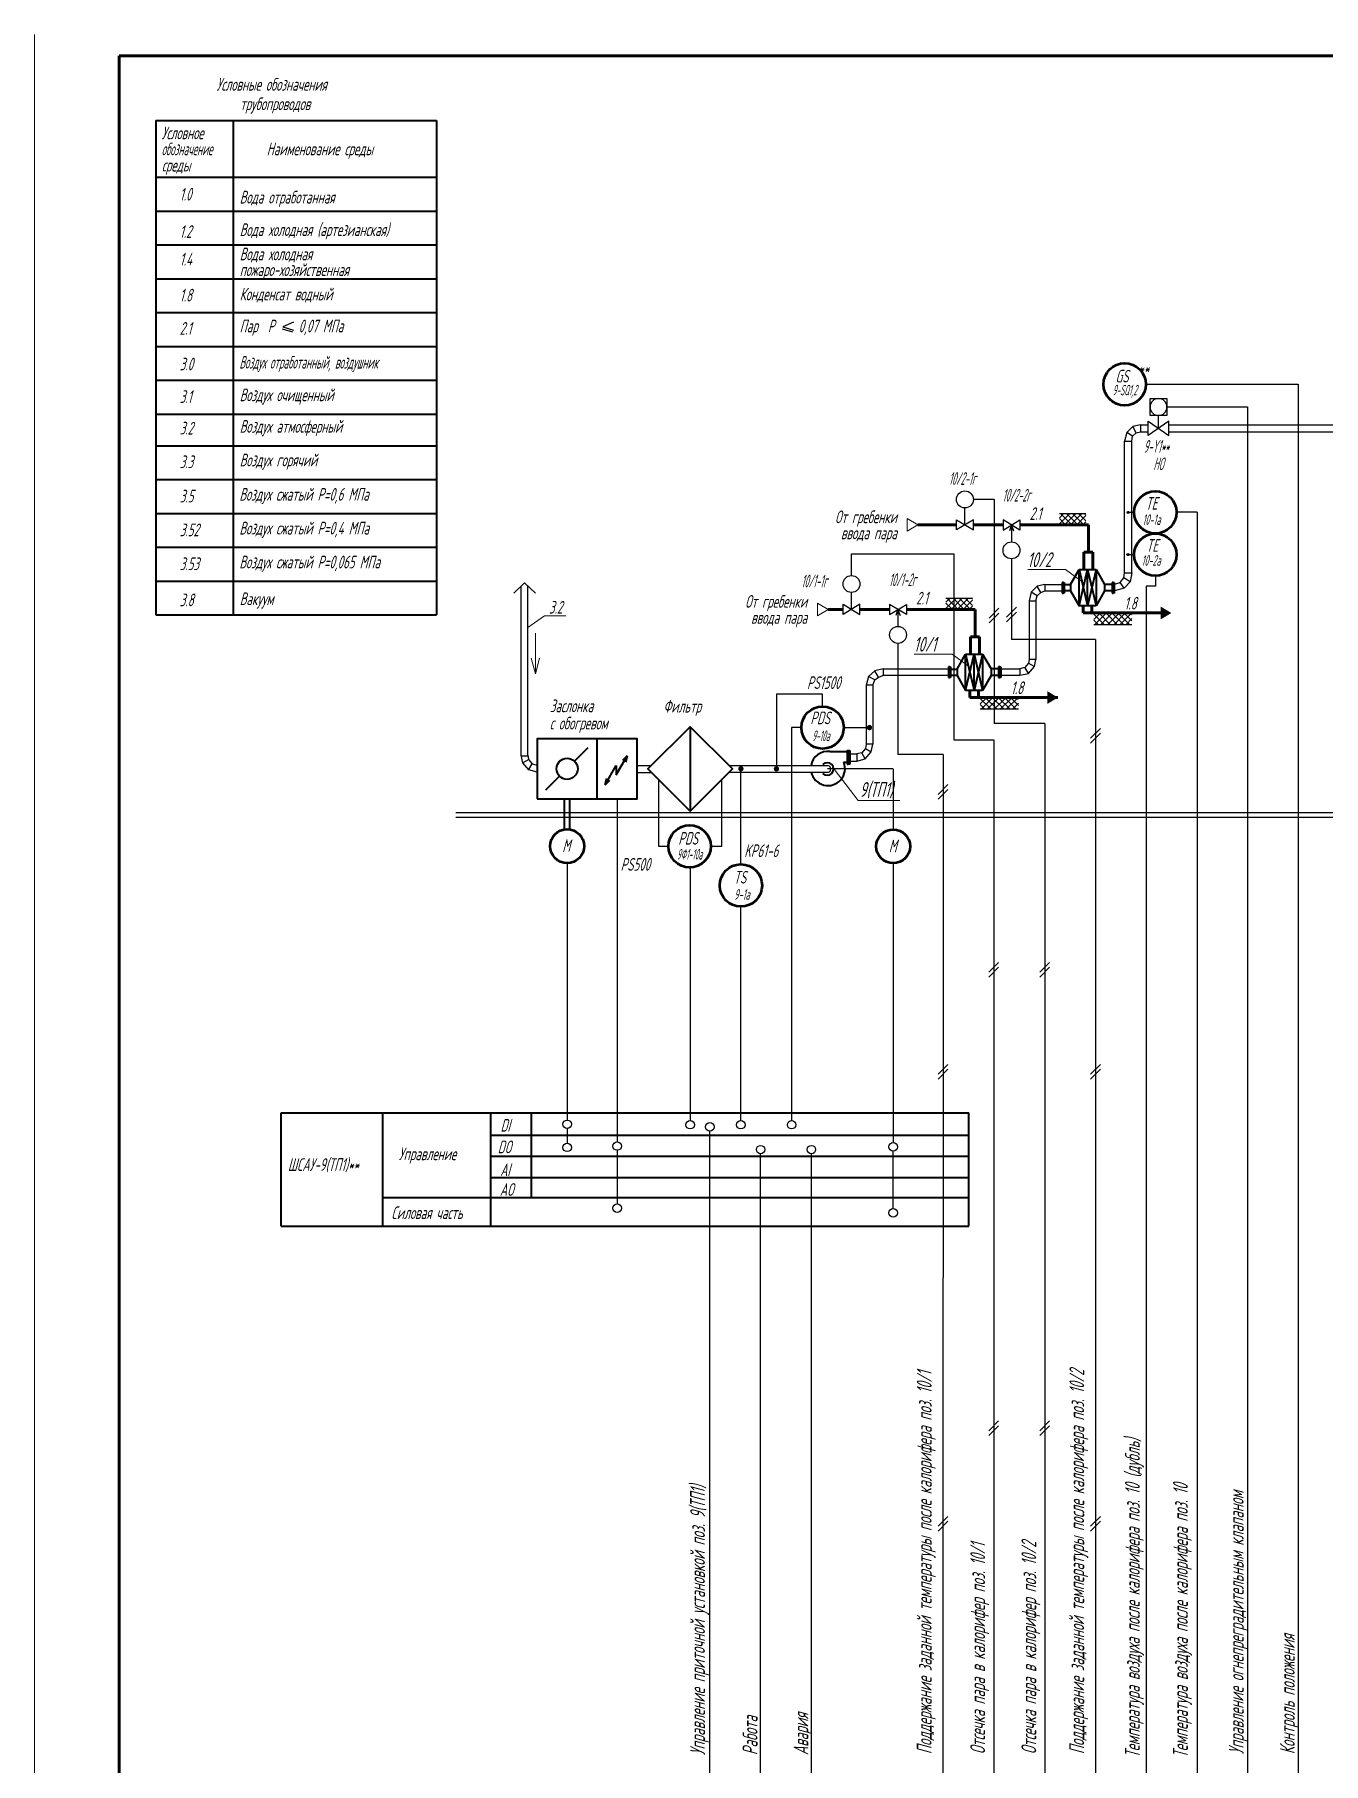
# Model space of a CAD drawing. Header units: millimetres. Extents: x -680 to 9204, y -4430 to 7779.
# Drawn here: x 3373.1 to 3677.8, y 6709.9 to 7118.6 of the extents above; entities that cross this region are included whole.
import ezdxf
from ezdxf.enums import TextEntityAlignment as Align

# ---------------------------------------------------------------- set-up
doc = ezdxf.new("R2010")
doc.units = ezdxf.units.MM
doc.linetypes.add('ACAD_ISO10W100', pattern=[18, 12, -3, 0, -3])
doc.layers.get('Defpoints').update_dxf_attribs({"color": 33})
for name, color, linetype, lineweight in [('1', 4, 'Continuous', 15), ('Аппараты', 137, 'Continuous', 40), ('Арматура', 1, 'Continuous', 25), ('Выноска', 137, 'Continuous', 20), ('Датчики', 31, 'Continuous', 50), ('Связи', 95, 'Continuous', 25), ('Таблица', 253, 'Continuous', 40), ('Текст_КИП', 2, 'Continuous', 25), ('Толст.рамка', 7, 'Continuous', 60), ('Тонк.рамка', 10, 'Continuous', 20), ('Трубопроводы', 7, 'Continuous', 60), ('Щиты_пульты', 5, 'Continuous', 40)]:
    doc.layers.add(name, color=color, linetype=linetype, lineweight=lineweight)
doc.layers.add('Слой М50', color=3, linetype='Continuous')
doc.layers.add('ТЕКСТ', color=2, linetype='Continuous')
doc.styles.add('Simplex', font='simplex.shx', dxfattribs={"width": 0.7, "oblique": 15})

# ---------------------------------------------------------------- blocks, each defined once
blk = doc.blocks.new('T6S')
at = {"layer": '1'}
blk.add_solid([(0, 1.5), (0, -1.5), (-2.5, 0)], dxfattribs=at)
blk = doc.blocks.new('T11S')
at = {"layer": '1'}
for p, q in [((-2.5, 0), (0, 1.5)), ((0, -1.5), (-2.5, 0)), ((0, 1.5), (0, -1.5))]:
    blk.add_line(p, q, dxfattribs=at)
blk = doc.blocks.new('A$C5B824081')
at = {"layer": 'Арматура'}
for p, q in [((4.84, -1.67), (0, 1.67)), ((0, -1.67), (4.84, 1.67)), ((0, 1.67), (0, -1.67)), ((2.42, 0), (2.42, -3.04)), ((4.84, 1.67), (4.84, -1.67))]:
    blk.add_line(p, q, dxfattribs=at)
blk.add_circle((2.42, -5.04), 2, dxfattribs=at)
blk = doc.blocks.new('RAF418')
for p, q in [((0.74, -3.22), (0.02, 0.38)), ((0.1, 0.06), (3.22, 0.06)), ((3.14, 0.38), (3.46, -1.7)), ((3.56, -1.65), (0.74, -3.22)), ((3.54, -6.5), (0.74, -3.22)), ((3.46, -1.7), (5.22, -3.78)), ((3.54, -6.42), (5.22, -3.67)), ((7.54, -7.54), (3.54, -6.5)), ((5.22, -3.78), (7.54, -4.34)), ((7.54, -4.42), (7.54, -7.62))]:
    blk.add_line(p, q)

msp = doc.modelspace()

# ---------------------------------------------------------------- hatches: boundary and pattern name
h = msp.add_hatch(color=256)
h.dxf.hatch_style = 1
h.paths.add_polyline_path([(3631.917, 7005.642, 1), (3631.416, 7005.642, 1)])
h = msp.add_hatch(color=256)
h.dxf.hatch_style = 1
h.paths.add_polyline_path([(3631.874, 6995.666, 1), (3631.373, 6995.666, 1)])
h = msp.add_hatch(color=256)
edge = h.paths.add_edge_path()
edge.add_arc((3570.517, 6954.772), 0.635, 0, 360)
h = msp.add_hatch(color=256)
edge = h.paths.add_edge_path()
edge.add_arc((3540.116, 6945.035), 0.635, 0, 360)
h = msp.add_hatch(color=256)
edge = h.paths.add_edge_path()
edge.add_arc((3548.518, 6945.013), 0.635, 0, 360)

# ---------------------------------------------------------------- linework, layer by layer
for p, q in [((3632.751, 7025.913), (3631.341, 7024.503)), ((3634.565, 7026.326), (3632.751, 7025.913)), ((3633.597, 7024.422), (3632.751, 7025.913)), ((3634.571, 7026.316), (3636.412, 7026.316)), ((3634.571, 7026.316), (3634.571, 7024.704)), ((3641.249, 7026.319), (3926.745, 7026.319)), ((3631.341, 7024.503), (3630.839, 7022.488)), ((3630.839, 7022.488), (3632.504, 7022.488)), ((3632.711, 7023.697), (3631.341, 7024.503)), ((3632.504, 7022.488), (3632.711, 7023.697)), ((3632.711, 7023.697), (3633.597, 7024.422)), ((3633.597, 7024.422), (3634.565, 7024.714)), ((3634.56, 7024.713), (3636.412, 7024.713)), ((3641.249, 7024.716), (3926.745, 7024.706)), ((3615.398, 7005.385), (3621.682, 7005.385)), ((3604.08, 7002.676), (3603.599, 7001.277)), ((3604.08, 7002.676), (3604.56, 7001.277)), ((3628.442, 6988.686), (3629.78, 6989.049)), ((3628.442, 6988.686), (3628.442, 6987.074)), ((3629.78, 6989.049), (3630.667, 6990.137)), ((3630.698, 6987.76), (3629.78, 6989.049)), ((3630.658, 6990.137), (3630.839, 6991.346)), ((3632.149, 6989.251), (3630.668, 6990.155)), ((3632.149, 6989.251), (3630.698, 6987.76)), ((3630.839, 6991.346), (3632.504, 6991.346)), ((3632.504, 6991.346), (3632.149, 6989.251)), ((3588.571, 6985.399), (3594.855, 6985.399)), ((3608.758, 6986.763), (3608.263, 6984.748)), ((3608.263, 6984.748), (3609.814, 6984.748)), ((3610.168, 6988.173), (3608.758, 6986.763)), ((3610.128, 6985.957), (3608.758, 6986.763)), ((3609.814, 6984.748), (3610.128, 6985.957)), ((3610.128, 6985.957), (3611.014, 6986.682)), ((3611.982, 6988.586), (3610.168, 6988.173)), ((3611.014, 6986.682), (3610.168, 6988.173)), ((3611.014, 6986.682), (3611.982, 6987.075)), ((3611.982, 6988.586), (3616.029, 6988.586)), ((3611.982, 6988.586), (3611.982, 6987.075)), ((3611.982, 6987.075), (3616.029, 6987.075)), ((3630.698, 6987.76), (3628.442, 6987.074)), ((3577.253, 6982.69), (3576.772, 6981.291)), ((3577.253, 6982.69), (3577.733, 6981.291)), ((3598.775, 6980.662), (3601.084, 6982.971)), ((3598.775, 6979.533), (3601.084, 6981.842)), ((3602.925, 6980.909), (3605.234, 6983.219)), ((3602.925, 6979.78), (3605.234, 6982.089)), ((3623.542, 6979.162), (3632.567, 6979.162)), ((3573.755, 6968.622), (3571.74, 6968.219)), ((3573.755, 6968.622), (3573.755, 6967.05)), ((3607.245, 6968.959), (3606.077, 6968.7)), ((3606.077, 6968.7), (3606.077, 6967.17)), ((3608.132, 6970.007), (3607.245, 6968.959)), ((3608.092, 6967.63), (3607.249, 6968.963)), ((3608.092, 6967.589), (3609.502, 6969.242)), ((3608.263, 6970.894), (3608.132, 6970.007)), ((3608.132, 6970.007), (3609.502, 6969.242)), ((3609.814, 6970.894), (3608.263, 6970.894)), ((3609.502, 6969.242), (3609.814, 6970.894)), ((3570.289, 6966.848), (3569.725, 6964.793)), ((3571.337, 6964.793), (3569.725, 6964.793)), ((3571.74, 6968.219), (3570.289, 6966.848)), ((3571.74, 6966.042), (3570.289, 6966.848)), ((3571.337, 6964.793), (3571.74, 6966.042)), ((3572.667, 6966.687), (3571.74, 6968.219)), ((3571.74, 6966.042), (3572.667, 6966.687)), ((3572.667, 6966.687), (3573.755, 6967.05)), ((3606.077, 6967.17), (3608.092, 6967.589)), ((3596.715, 6959.175), (3605.74, 6959.175)), ((3622.783, 6952.255), (3625.093, 6954.564)), ((3622.783, 6951.125), (3625.093, 6953.435)), ((3568.677, 6948.788), (3567.509, 6948.528)), ((3567.509, 6948.528), (3567.509, 6946.862)), ((3569.564, 6949.836), (3568.677, 6948.788)), ((3569.524, 6947.418), (3568.677, 6948.788)), ((3569.524, 6947.418), (3570.934, 6949.07)), ((3569.725, 6950.884), (3569.564, 6949.836)), ((3569.564, 6949.836), (3570.934, 6949.07)), ((3571.337, 6950.884), (3569.725, 6950.884)), ((3570.934, 6949.07), (3571.337, 6950.884)), ((3567.509, 6946.862), (3569.524, 6947.418)), ((3586.724, 6938.984), (3589.034, 6941.293)), ((3586.724, 6937.854), (3589.034, 6940.164)), ((3472.727, 6934.689), (4154.88, 6934.689)), ((3472.727, 6933.58), (4154.88, 6933.58)), ((3598.702, 6896.93), (3601.012, 6899.239)), ((3610.794, 6896.929), (3613.103, 6899.239)), ((3598.702, 6895.8), (3601.012, 6898.109)), ((3610.794, 6895.8), (3613.103, 6898.109)), ((3586.724, 6872.806), (3589.034, 6875.115)), ((3622.783, 6872.806), (3625.093, 6875.115)), ((3586.724, 6871.676), (3589.034, 6873.986)), ((3622.783, 6871.676), (3625.093, 6873.985)), ((3598.701, 6788.563), (3601.01, 6790.872)), ((3598.701, 6787.434), (3601.01, 6789.743)), ((3610.792, 6788.563), (3613.101, 6790.872)), ((3610.792, 6787.433), (3613.101, 6789.743)), ((3586.724, 6765.962), (3589.034, 6768.271)), ((3622.783, 6765.961), (3625.093, 6768.27)), ((3586.724, 6764.832), (3589.034, 6767.141)), ((3622.783, 6764.832), (3625.093, 6767.141))]:
    msp.add_line(p, q)
at = {"color": 0}
for p, q in [((3630.839, 6991.346), (3630.839, 7022.488)), ((3632.504, 6991.346), (3632.504, 7022.488)), ((3486.443, 6986.577), (3488.999, 6989.004)), ((3491.554, 6986.577), (3488.999, 6989.004)), ((3488.172, 6948.098), (3488.172, 6988.219)), ((3489.765, 6948.098), (3489.765, 6988.276)), ((3608.263, 6984.748), (3608.263, 6970.894)), ((3609.814, 6984.748), (3609.814, 6970.894)), ((3573.565, 6968.622), (3589.202, 6968.622)), ((3601.544, 6968.7), (3606.077, 6968.7)), ((3569.725, 6964.793), (3569.725, 6950.884)), ((3571.337, 6964.793), (3571.337, 6950.884)), ((3589.202, 6967.05), (3573.565, 6967.05)), ((3601.544, 6967.17), (3606.077, 6967.17)), ((3565.844, 6948.528), (3567.509, 6948.528)), ((3515.604, 6945.819), (3518.947, 6945.819)), ((3515.604, 6944.152), (3518.952, 6944.152)), ((3560.801, 6945.744), (3537.361, 6945.744)), ((3537.361, 6944.233), (3560.789, 6944.233)), ((3565.844, 6946.862), (3567.509, 6946.862))]:
    msp.add_line(p, q, dxfattribs=at)
at = {"ltscale": 5}
for p, q in [((3593.085, 7002.697), (3593.085, 7006.702)), ((3604.08, 7002.676), (3604.08, 6998.672)), ((3566.258, 6982.71), (3566.258, 6986.715)), ((3577.253, 6982.69), (3577.253, 6978.685))]:
    msp.add_line(p, q, dxfattribs=at)
at = {"color": 0, "linetype": 'ACAD_ISO10W100'}
for p, q in [((3615.398, 7004.369), (3616.415, 7005.385)), ((3615.398, 7002.932), (3617.851, 7005.385)), ((3618.312, 7002.705), (3615.654, 7005.363)), ((3616.629, 7002.705), (3619.287, 7005.363)), ((3619.749, 7002.705), (3617.091, 7005.363)), ((3618.066, 7002.705), (3620.724, 7005.363)), ((3621.185, 7002.705), (3618.527, 7005.363)), ((3621.682, 7003.645), (3619.963, 7005.363)), ((3621.682, 7005.081), (3621.4, 7005.363)), ((3616.876, 7002.727), (3615.398, 7004.206)), ((3615.44, 7002.727), (3615.398, 7002.769)), ((3619.502, 7002.705), (3621.682, 7004.885)), ((3620.938, 7002.705), (3621.682, 7003.449)), ((3588.571, 6984.382), (3589.588, 6985.399)), ((3588.571, 6982.946), (3591.024, 6985.399)), ((3591.485, 6982.719), (3588.827, 6985.377)), ((3589.802, 6982.719), (3592.46, 6985.377)), ((3592.922, 6982.719), (3590.264, 6985.377)), ((3591.239, 6982.719), (3593.897, 6985.377)), ((3594.358, 6982.719), (3591.7, 6985.377)), ((3592.675, 6982.719), (3594.855, 6984.899)), ((3594.855, 6983.658), (3593.136, 6985.377)), ((3594.855, 6985.095), (3594.573, 6985.377)), ((3590.049, 6982.741), (3588.571, 6984.219)), ((3588.613, 6982.741), (3588.571, 6982.783)), ((3594.111, 6982.719), (3594.855, 6983.462)), ((3623.584, 6981.82), (3623.542, 6981.778)), ((3625.021, 6981.82), (3623.542, 6980.342)), ((3623.542, 6981.615), (3625.995, 6979.162)), ((3626.457, 6981.82), (3623.799, 6979.162)), ((3624.774, 6981.82), (3627.432, 6979.162)), ((3627.893, 6981.82), (3625.235, 6979.162)), ((3626.435, 6981.82), (3629.093, 6979.162)), ((3629.554, 6981.82), (3626.896, 6979.162)), ((3627.871, 6981.82), (3630.529, 6979.162)), ((3630.99, 6981.82), (3628.332, 6979.162)), ((3629.307, 6981.82), (3631.965, 6979.162)), ((3632.427, 6981.82), (3629.769, 6979.162)), ((3630.744, 6981.82), (3632.567, 6979.997)), ((3632.567, 6980.524), (3631.205, 6979.162)), ((3632.101, 6981.82), (3632.488, 6981.433)), ((3623.542, 6980.179), (3624.559, 6979.162)), ((3596.757, 6961.833), (3596.715, 6961.791)), ((3598.194, 6961.833), (3596.715, 6960.355)), ((3596.715, 6961.628), (3599.169, 6959.175)), ((3596.715, 6960.192), (3597.732, 6959.175)), ((3599.63, 6961.833), (3596.972, 6959.175)), ((3597.947, 6961.833), (3600.605, 6959.175)), ((3601.066, 6961.833), (3598.408, 6959.175)), ((3599.608, 6961.833), (3602.266, 6959.175)), ((3602.727, 6961.833), (3600.069, 6959.175)), ((3601.044, 6961.833), (3603.702, 6959.175)), ((3604.163, 6961.833), (3601.505, 6959.175)), ((3602.48, 6961.833), (3605.138, 6959.175)), ((3605.6, 6961.833), (3602.942, 6959.175)), ((3603.917, 6961.833), (3605.74, 6960.01)), ((3605.74, 6960.537), (3604.378, 6959.175)), ((3605.274, 6961.833), (3605.661, 6961.446))]:
    msp.add_line(p, q, dxfattribs=at)
at = {"color": 4}
for p, q in [((3591.083, 7001.491), (3591.083, 7003.902)), ((3591.083, 7003.902), (3595.086, 7001.491)), ((3595.086, 7003.902), (3591.083, 7001.491)), ((3606.081, 7001.471), (3602.078, 7003.882)), ((3602.078, 7001.471), (3606.081, 7003.882)), ((3606.081, 7003.882), (3606.081, 7001.471)), ((3564.256, 6981.505), (3564.256, 6983.916)), ((3564.256, 6983.916), (3568.259, 6981.505)), ((3568.259, 6983.916), (3564.256, 6981.505)), ((3579.254, 6981.484), (3575.251, 6983.895)), ((3575.251, 6981.484), (3579.254, 6983.895)), ((3579.254, 6983.895), (3579.254, 6981.484))]:
    msp.add_line(p, q, dxfattribs=at)
at = {"color": 4, "ltscale": 5}
for p, q in [((3595.086, 7001.491), (3595.086, 7003.902)), ((3602.078, 7003.882), (3602.078, 7001.471)), ((3568.259, 6981.505), (3568.259, 6983.916)), ((3575.251, 6983.895), (3575.251, 6981.484))]:
    msp.add_line(p, q, dxfattribs=at)
msp.add_lwpolyline([(3636.83, 7032.559), (3640.83, 7032.559), (3640.83, 7028.559), (3636.83, 7028.559)], close=True)
for centre, radius in [((3593.085, 7008.703), 2.002), ((3631.666, 7005.642), 0.251), ((3604.08, 6996.67), 2.002), ((3631.624, 6995.666), 0.251), ((3566.258, 6988.717), 2.002), ((3577.253, 6976.683), 2.002), ((3559.415, 6954.772), 5), ((3499.033, 6860.999), 1), ((3528.116, 6860.898), 1), ((3532.788, 6860.403), 1), ((3540.116, 6860.898), 1), ((3552.116, 6860.898), 1), ((3499.033, 6855.54), 1), ((3510.854, 6855.84), 1), ((3544.787, 6855.015), 1), ((3556.788, 6855.015), 1), ((3576.116, 6855.669), 1), ((3510.854, 6841.169), 1), ((3576.116, 6840.055), 1)]:
    msp.add_circle(centre, radius)
at = {"color": 0}
msp.add_arc((3560.595, 6944.99), 0.782, 284.37963, 74.67613, dxfattribs=at)
at = {"layer": 'Аппараты'}
for p, q in [((3616.281, 6989.089), (3616.029, 6989.089)), ((3616.029, 6989.089), (3616.029, 6986.571)), ((3616.281, 6989.089), (3616.533, 6989.089)), ((3616.281, 6986.571), (3616.281, 6989.089)), ((3616.533, 6989.089), (3616.533, 6986.571)), ((3618.044, 6988.586), (3620.059, 6992.112)), ((3620.059, 6992.112), (3622.074, 6983.548)), ((3620.059, 6983.548), (3622.074, 6992.112)), ((3620.059, 6992.112), (3624.089, 6992.112)), ((3620.059, 6983.548), (3620.059, 6992.112)), ((3622.074, 6992.112), (3624.089, 6983.548)), ((3624.089, 6992.112), (3622.074, 6983.548)), ((3622.074, 6983.548), (3622.074, 6992.112)), ((3624.089, 6992.112), (3626.104, 6988.636)), ((3624.089, 6992.112), (3624.089, 6983.548)), ((3627.867, 6989.089), (3627.867, 6986.571)), ((3628.119, 6989.089), (3627.867, 6989.089)), ((3628.119, 6986.571), (3628.119, 6989.089)), ((3628.119, 6989.089), (3628.371, 6989.089)), ((3628.371, 6989.089), (3628.371, 6986.571)), ((3616.029, 6986.571), (3616.281, 6986.571)), ((3616.533, 6986.571), (3616.281, 6986.571)), ((3616.533, 6988.586), (3618.044, 6988.586)), ((3618.044, 6987.074), (3616.533, 6987.074)), ((3618.044, 6988.586), (3618.044, 6987.074)), ((3618.044, 6987.074), (3620.059, 6983.548)), ((3626.104, 6987.074), (3624.089, 6983.548)), ((3626.104, 6988.636), (3626.104, 6987.074)), ((3627.867, 6988.636), (3626.104, 6988.636)), ((3627.867, 6987.074), (3626.104, 6987.074)), ((3627.867, 6986.571), (3628.119, 6986.571)), ((3628.371, 6986.571), (3628.119, 6986.571)), ((3624.089, 6983.548), (3620.059, 6983.548)), ((3589.454, 6969.103), (3589.202, 6969.103)), ((3589.202, 6969.103), (3589.202, 6966.584)), ((3589.454, 6969.103), (3589.706, 6969.103)), ((3589.454, 6966.584), (3589.454, 6969.103)), ((3589.706, 6969.103), (3589.706, 6966.584)), ((3589.706, 6968.599), (3591.217, 6968.599)), ((3591.217, 6968.599), (3593.232, 6972.125)), ((3591.217, 6968.599), (3591.217, 6967.088)), ((3593.232, 6972.125), (3595.247, 6963.562)), ((3593.232, 6963.562), (3595.247, 6972.125)), ((3593.232, 6972.125), (3597.262, 6972.125)), ((3593.232, 6963.562), (3593.232, 6972.125)), ((3595.247, 6972.125), (3597.262, 6963.562)), ((3597.262, 6972.125), (3595.247, 6963.562)), ((3595.247, 6963.562), (3595.247, 6972.125)), ((3597.262, 6972.125), (3599.277, 6968.649)), ((3597.262, 6972.125), (3597.262, 6963.562)), ((3599.277, 6968.649), (3599.277, 6967.088)), ((3601.04, 6968.649), (3599.277, 6968.649)), ((3601.04, 6969.103), (3601.04, 6966.584)), ((3601.292, 6969.103), (3601.04, 6969.103)), ((3601.292, 6966.584), (3601.292, 6969.103)), ((3601.292, 6969.103), (3601.544, 6969.103)), ((3601.544, 6969.103), (3601.544, 6966.584)), ((3589.202, 6966.584), (3589.454, 6966.584)), ((3589.706, 6966.584), (3589.454, 6966.584)), ((3591.217, 6967.088), (3589.706, 6967.088)), ((3591.217, 6967.088), (3593.232, 6963.562)), ((3599.277, 6967.088), (3597.262, 6963.562)), ((3601.04, 6967.088), (3599.277, 6967.088)), ((3601.04, 6966.584), (3601.292, 6966.584)), ((3601.544, 6966.584), (3601.292, 6966.584)), ((3597.262, 6963.562), (3593.232, 6963.562)), ((3506.104, 6937.965), (3506.104, 6952.107)), ((3528.116, 6954.988), (3528.116, 6934.988)), ((3500.801, 6946.803), (3504.033, 6950.036)), ((3510.63, 6943.567), (3513.255, 6948.114)), ((3513.255, 6948.114), (3512.157, 6947.016)), ((3513.255, 6948.114), (3512.853, 6946.614)), ((3561.176, 6949.131), (3565.206, 6949.131)), ((3565.206, 6949.131), (3565.206, 6949.382)), ((3565.206, 6949.382), (3565.835, 6949.382)), ((3565.206, 6949.131), (3565.206, 6946.108)), ((3565.458, 6946.108), (3565.458, 6949.382)), ((3565.835, 6949.382), (3565.835, 6946.108)), ((3508.005, 6941.27), (3510.63, 6945.817)), ((3510.63, 6945.817), (3510.63, 6943.567)), ((3564.408, 6946.612), (3565.202, 6946.612)), ((3565.206, 6946.108), (3565.508, 6946.108)), ((3565.835, 6946.108), (3565.458, 6946.108)), ((3494.033, 6940.036), (3497.266, 6943.268)), ((3508.005, 6941.27), (3508.407, 6942.77)), ((3508.005, 6941.27), (3509.103, 6942.369)), ((3498.421, 6930.709), (3498.421, 6937.965)), ((3499.645, 6930.709), (3499.645, 6937.965))]:
    msp.add_line(p, q, dxfattribs=at)
for points in [[(3506.104, 6937.965), (3515.604, 6937.965), (3515.604, 6952.107), (3491.962, 6952.107), (3491.962, 6937.965)], [(3491.962, 6937.965), (3506.104, 6937.965)]]:
    msp.add_lwpolyline(points, dxfattribs=at)
msp.add_lwpolyline([(3528.116, 6934.988), (3538.116, 6944.988), (3528.116, 6954.988), (3518.116, 6944.988)], close=True, dxfattribs=at)
msp.add_circle((3499.033, 6945.036), 2.5, dxfattribs=at)
for centre, radius, start, end in [((3560.693, 6945.114), 4.048, 82.84856, 171.04659), ((3560.693, 6945.114), 4.048, 192.57313, 21.71722), ((3560.554, 6944.988), 1.469, 225, 135)]:
    msp.add_arc(centre, radius, start, end, dxfattribs=at)
at = {"layer": 'Выноска', "color": 6}
for p, q in [((3607.938, 6992.104), (3616.851, 6992.104)), ((3616.851, 6992.104), (3620.725, 6989.285)), ((3493.727, 6981.223), (3489.765, 6978.409)), ((3498.737, 6981.223), (3493.727, 6981.223)), ((3491.548, 6967.506), (3491.548, 6977.107)), ((3491.548, 6967.506), (3490.551, 6971.213)), ((3491.548, 6967.506), (3492.545, 6971.213)), ((3581.111, 6972.117), (3590.024, 6972.117)), ((3590.024, 6972.117), (3593.898, 6969.298)), ((3567.868, 6937.562), (3562.141, 6944.949)), ((3577.652, 6937.561), (3567.868, 6937.561))]:
    msp.add_line(p, q, dxfattribs=at)
at = {"layer": 'Датчики'}
for centre, radius in [((3630.848, 7035.928), 5), ((3638.1, 7005.667), 5), ((3638.1, 6995.653), 5), ((3499.033, 6926.756), 4), ((3576.116, 6926.704), 4)]:
    msp.add_circle(centre, radius, dxfattribs=at)
at = {"layer": 'Датчики', "color": 4}
for centre in [(3559.415, 6954.772), (3527.994, 6926.707), (3540.116, 6917.446)]:
    msp.add_circle(centre, 5, dxfattribs=at)
at = {"layer": 'Связи'}
for p, q in [((3635.848, 7035.928), (3671.847, 7035.928)), ((3671.847, 7035.928), (3671.847, 6625.447)), ((3640.83, 7030.559), (3659.847, 7030.559)), ((3659.847, 7030.559), (3659.847, 6659.753)), ((3599.975, 7008.703), (3595.086, 7008.703)), ((3599.975, 7008.703), (3599.974, 6955.724)), ((3631.603, 7005.667), (3633.1, 7005.667)), ((3647.99, 7005.679), (3643.1, 7005.679)), ((3647.99, 7005.679), (3647.99, 6625.95)), ((3566.258, 6990.718), (3566.258, 6995.823)), ((3566.258, 6995.823), (3590.474, 6995.823)), ((3590.474, 6995.823), (3590.474, 6951.86)), ((3604.08, 6994.668), (3604.08, 6975.59)), ((3631.551, 6995.653), (3633.1, 6995.653)), ((3638.1, 6990.653), (3638.101, 6988.235)), ((3638.093, 6988.235), (3635.925, 6988.235)), ((3635.926, 6988.235), (3635.966, 6625.95)), ((3577.253, 6974.681), (3577.253, 6948.44)), ((3623.938, 6975.59), (3604.08, 6975.59)), ((3623.938, 6975.59), (3623.938, 6658.656)), ((3559.414, 6962.682), (3548.518, 6962.682)), ((3548.518, 6962.682), (3548.518, 6945.035)), ((3559.415, 6959.772), (3559.414, 6962.682)), ((3554.415, 6954.772), (3552.116, 6954.772)), ((3552.116, 6954.772), (3552.116, 6861.898)), ((3564.415, 6954.772), (3570.531, 6954.772)), ((3611.994, 6955.724), (3599.974, 6955.724)), ((3611.994, 6955.724), (3611.989, 6658.656)), ((3587.954, 6948.44), (3577.253, 6948.44)), ((3587.951, 6948.44), (3587.879, 6658.656)), ((3590.474, 6951.86), (3599.903, 6951.86)), ((3599.902, 6951.86), (3599.898, 6658.656)), ((3540.116, 6922.446), (3540.116, 6945.035)), ((3576.066, 6944.99), (3560.595, 6944.99)), ((3576.116, 6944.99), (3576.116, 6930.704)), ((3520.616, 6942.488), (3520.616, 6926.707)), ((3535.616, 6926.707), (3535.616, 6942.488)), ((3520.616, 6926.707), (3522.994, 6926.707)), ((3532.994, 6926.707), (3535.616, 6926.707)), ((3528.116, 6921.709), (3528.116, 6861.898)), ((3576.116, 6922.704), (3576.116, 6856.669)), ((3540.116, 6861.898), (3540.116, 6912.446)), ((3499.033, 6859.999), (3499.033, 6856.54)), ((3532.789, 6619.081), (3532.788, 6859.403)), ((3510.854, 6854.84), (3510.854, 6842.169)), ((3544.79, 6625.214), (3544.788, 6854.015)), ((3556.789, 6625.22), (3556.788, 6854.015)), ((3576.116, 6841.055), (3576.116, 6854.669))]:
    msp.add_line(p, q, dxfattribs=at)
at = {"layer": 'Связи', "color": 2}
for p, q in [((3510.854, 6937.965), (3510.854, 6856.84)), ((3499.033, 6922.756), (3499.033, 6861.999))]:
    msp.add_line(p, q, dxfattribs=at)
at = {"layer": 'Слой М50'}
for p, q in [((3434.351, 7050.605), (3431.797, 7049.52)), ((3431.705, 7049), (3434.093, 7048.296)), ((3431.797, 7049.52), (3434.338, 7048.755))]:
    msp.add_line(p, q, dxfattribs=at)
at = {"layer": 'Таблица'}
for p, q in [((3401.803, 7098.271), (3401.803, 6981.4)), ((3401.803, 7098.271), (3468.186, 7098.271)), ((3420.087, 7098.271), (3420.087, 6981.4)), ((3468.186, 7098.271), (3468.186, 6981.4)), ((3401.803, 7084.878), (3468.186, 7084.878)), ((3401.803, 7076.878), (3468.186, 7076.878)), ((3401.803, 7068.878), (3468.186, 7068.878)), ((3401.803, 7060.878), (3468.186, 7060.878)), ((3401.803, 7052.878), (3468.186, 7052.878)), ((3401.803, 7044.878), (3468.186, 7044.878)), ((3401.803, 7036.878), (3468.186, 7036.878)), ((3401.803, 7028.878), (3468.186, 7028.878)), ((3401.803, 7021.348), (3468.186, 7021.348)), ((3401.803, 7013.4), (3468.186, 7013.4)), ((3401.803, 7005.4), (3468.186, 7005.4)), ((3401.803, 6997.4), (3468.186, 6997.4)), ((3401.803, 6989.4), (3468.186, 6989.4)), ((3401.803, 6981.4), (3468.186, 6981.4))]:
    msp.add_line(p, q, dxfattribs=at)
at = {"layer": 'Толст.рамка'}
for p in [(4629.642, 7113.595), (3393.14, 6529.589)]:
    msp.add_line(p, (3393.14, 7113.595), dxfattribs=at)
at = {"layer": 'Тонк.рамка'}
msp.add_line((3373.142, 6524.597), (3373.142, 7118.597), dxfattribs=at)
at = {"layer": 'Трубопроводы'}
for p, q in [((3581.953, 7002.697), (3591.083, 7002.697)), ((3595.086, 7002.697), (3602.078, 7002.697)), ((3606.081, 7002.676), (3622.287, 7002.676)), ((3622.287, 7002.676), (3622.287, 6996.225)), ((3621.226, 6992.112), (3621.226, 6996.225)), ((3621.226, 6996.225), (3623.348, 6996.225)), ((3623.348, 6996.225), (3623.348, 6992.112)), ((3560.71, 6982.71), (3564.256, 6982.71)), ((3568.259, 6982.71), (3575.251, 6982.71)), ((3579.254, 6982.69), (3595.46, 6982.69)), ((3595.46, 6982.69), (3595.46, 6976.238)), ((3621.067, 6983.563), (3621.067, 6981.862)), ((3621.067, 6981.862), (3639.933, 6981.862)), ((3623.082, 6983.563), (3623.082, 6981.862)), ((3594.399, 6972.125), (3594.399, 6976.238)), ((3594.399, 6976.238), (3596.521, 6976.238)), ((3596.521, 6976.238), (3596.521, 6972.125)), ((3594.24, 6963.576), (3594.24, 6961.875)), ((3594.24, 6961.875), (3615.067, 6961.871)), ((3596.255, 6963.576), (3596.255, 6961.875))]:
    msp.add_line(p, q, dxfattribs=at)
at = {"layer": 'Щиты_пульты', "color": 5}
for p, q in [((3431.461, 6863.663), (3594.037, 6863.663)), ((3431.461, 6836.875), (3431.461, 6863.663)), ((3455.386, 6863.663), (3455.386, 6836.881)), ((3480.97, 6836.88), (3480.97, 6863.663)), ((3490.636, 6843.663), (3490.636, 6863.663)), ((3594.037, 6836.881), (3594.037, 6863.663)), ((3480.97, 6858.437), (3594.037, 6858.437)), ((3480.97, 6853.437), (3594.037, 6853.437)), ((3480.97, 6848.437), (3594.037, 6848.437)), ((3455.386, 6843.663), (3594.037, 6843.663)), ((3431.461, 6836.881), (3594.037, 6836.881))]:
    msp.add_line(p, q, dxfattribs=at)

# ---------------------------------------------------------------- block references
at = {"xscale": -1, "rotation": 180}
msp.add_blockref('A$C5B824081', (3636.412, 7025.515), dxfattribs=at)
at = {"color": 2, "xscale": -1.007500000000618, "yscale": 1.007500000000618, "zscale": 1.0075}
for p in [(3579.434, 7002.697), (3558.192, 6982.71)]:
    msp.add_blockref('T11S', p, dxfattribs=at)
at = {"xscale": -1.007500000000618, "yscale": 1.007500000000618, "zscale": 1.0075}
for p in [(3639.376, 6981.858), (3612.549, 6961.871)]:
    msp.add_blockref('T6S', p, dxfattribs=at)
at = {"color": 0, "xscale": 0.5037499999980355, "yscale": 0.5037499999980355, "zscale": 0.5037499999980355}
msp.add_blockref('RAF418', (3488.164, 6948.068), dxfattribs=at)

# ---------------------------------------------------------------- texts
at = {"style": 'Simplex', "oblique": 15, "width": 0.6}
msp.add_text('**', height=3, dxfattribs=at).set_placement((3635.34, 7038.186), align=Align.CENTER)
at = {"layer": 'Defpoints', "style": 'Simplex', "oblique": 15, "width": 0.6}
for s, p in [('PS1500', (3555.746, 6963.89)), ('PS500', (3511.688, 6920.933)), ('KP61-6', (3540.914, 6924.156))]:
    msp.add_text(s, height=3, dxfattribs=at).set_placement(p)
at = {"layer": 'Слой М50', "style": 'Simplex', "oblique": 15}
for s, width, p in [('Условные обозначения', 0.6, (3416.153, 7105.322)), ('трубопроводов', 0.6, (3421.709, 7100.733)), ('Условное', 0.6, (3403.182, 7093.85)), ('обозначение', 0.5, (3403.182, 7090.06)), ('Наименование среды', 0.6, (3428.016, 7090.06)), ('среды', 0.6, (3403.227, 7086.221)), ('1.0 ', 0.6, (3407.446, 7079.358)), ('Вода отработанная', 0.6, (3421.626, 7078.66)), ('1.2', 0.6, (3407.446, 7070.535)), ('Вода холодная (артезианская)', 0.6, (3421.626, 7070.971)), ('1.4', 0.6, (3407.446, 7064.003)), ('Вода холодная ', 0.6, (3421.626, 7065.232)), ('пожаро-хозяйственная', 0.6, (3421.626, 7061.514)), ('1.8', 0.6, (3407.446, 7055.5)), ('Конденсат водный', 0.6, (3421.626, 7055.742)), ('2.1', 0.6, (3407.446, 7047.648)), ('Пар  Р', 0.6, (3421.626, 7048.209)), ('0,07 МПа', 0.6, (3435.571, 7048.209)), ('3.0', 0.6, (3407.446, 7039.214)), ('Воздух отработанный, воздушник', 0.5, (3421.551, 7039.633)), ('3.1', 0.6, (3407.446, 7031.502)), ('Воздух очищенный', 0.6, (3421.626, 7031.922)), ('3.2', 0.6, (3407.446, 7024.052)), ('Воздух атмосферный', 0.6, (3421.626, 7024.472)), ('3.3', 0.6, (3407.446, 7016.104)), ('Воздух горячий', 0.6, (3421.626, 7016.524)), ('3.5', 0.6, (3407.446, 7007.994)), ('Воздух сжатый Р=0,6 МПа', 0.6, (3421.551, 7008.414)), ('2.1', 0.6, (3608.356, 7003.862)), ('3.52', 0.6, (3407.446, 6999.994)), ('Воздух сжатый Р=0,4 МПа', 0.6, (3421.551, 7000.414)), ('3.53', 0.6, (3407.446, 6991.994)), ('Воздух сжатый Р=0,065 МПа', 0.6, (3421.551, 6992.414)), ('3.8', 0.6, (3407.446, 6983.453)), ('Вакуум', 0.6, (3421.626, 6983.713)), ('3.2', 0.6, (3494.746, 6981.709)), ('2.1', 0.6, (3581.529, 6983.876)), ('1.8', 0.6, (3630.76, 6982.674)), ('1.8', 0.6, (3603.933, 6962.688)), ('Заслонка', 0.6, (3494.938, 6958.408)), ('Фильтр', 0.6, (3521.797, 6958.32)), ('с обогревом', 0.6, (3494.938, 6954.325))]:
    msp.add_text(s, height=3, dxfattribs=dict(at, width=width)).set_placement(p)
at = {"layer": 'Слой М50', "style": 'Simplex', "oblique": 15, "width": 0.6}
for s, p in [('От гребенки', (3576.986, 7003.084)), ('ввода пара', (3576.986, 6999.29)), ('От гребенки', (3555.743, 6983.097)), ('ввода пара', (3555.743, 6979.303))]:
    msp.add_text(s, height=3, dxfattribs=at).set_placement(p, align=Align.RIGHT)
at = {"layer": 'ТЕКСТ', "style": 'Simplex', "oblique": 15, "width": 0.6}
for s, p in [('DI', (3483.292, 6859.249)), ('Управление', (3459.233, 6852.504)), ('DO', (3482.634, 6854.141)), ('ШСАУ-9(ТП1)**', (3433.012, 6849.965)), ('АI', (3483.214, 6848.77)), ('АO', (3483.12, 6844.078)), ('Силовая часть', (3457.509, 6838.589))]:
    msp.add_text(s, height=3, dxfattribs=at).set_placement(p)
at = {"layer": 'Текст_КИП', "style": 'Simplex', "oblique": 15}
for s, height, width, p in [('9-Y1**', 3, 0.45, (3635.333, 7019.754)), ('НО', 3, 0.45, (3637.612, 7015.623)), ('10/2-1г', 3, 0.45, (3589.28, 7012.15)), ('10/2-2г', 3, 0.45, (3601.936, 7008.214)), ('TE', 3, 0.6, (3635.741, 7006.271)), ('TE', 3, 0.6, (3635.912, 6996.333)), ('10/2', 3.5, 0.6, (3607.825, 6992.709)), ('10/1-1г', 3, 0.45, (3554.39, 6987.922)), ('10/1-2г', 3, 0.45, (3575.109, 6988.227)), ('10/1', 3.5, 0.6, (3580.998, 6972.722)), ('PDS', 3, 0.6, (3556.545, 6955.563)), ('9(ТП1)', 3.5, 0.6, (3568.199, 6938.388)), ('PDS', 3, 0.6, (3525.324, 6927.094)), ('TS', 3, 0.6, (3538.396, 6917.898))]:
    msp.add_text(s, height=height, dxfattribs=dict(at, width=width)).set_placement(p)
at = {"layer": 'Текст_КИП', "color": 4, "style": 'Simplex', "oblique": 15, "width": 0.5}
for s, p in [('10-1а', (3635.023, 7002.692)), ('10-2а', (3634.799, 6993.049))]:
    msp.add_text(s, height=2.5, dxfattribs=at).set_placement(p)
at = {"layer": 'Текст_КИП', "color": 4, "style": 'Simplex', "oblique": 15}
for s, width, p in [('9-10а', 0.4, (3559.003, 6951.591)), ('9Ф1-10а', 0.4, (3527.96, 6923.582)), ('9-1а', 0.5, (3540.351, 6914.091))]:
    msp.add_text(s, height=2.5, dxfattribs=dict(at, width=width)).set_placement(p, align=Align.CENTER)
at = {"layer": 'Текст_КИП', "color": 3, "style": 'Simplex', "oblique": 15, "width": 0.6}
for s, p in [('M', (3497.906, 6925.368)), ('М', (3575.087, 6925.276))]:
    msp.add_text(s, height=3, dxfattribs=at).set_placement(p)
at = {"layer": 'Текст_КИП', "style": 'Simplex', "oblique": 15, "width": 0.6}
for s, p in [('Поддержание заданной температуры после калорифера поз. 10/1', (3585.218, 6712.086)), ('Поддержание заданной температуры после калорифера поз. 10/2', (3621.277, 6712.085)), ('Температура воздуха после калорифера поз. 10 (дубль)', (3634.424, 6711.212)), ('Управление приточной установкой поз. 9(ТП1)', (3531.628, 6711.847)), ('Температура воздуха после калорифера поз. 10', (3645.776, 6711.212)), ('Управление огнепреградительным клапаном ', (3658.97, 6712.08)), ('Отсечка пара в калорифер поз. 10/1', (3597.847, 6712.085)), ('Отсечка пара в калорифер поз. 10/2', (3609.938, 6712.085)), ('Контроль положения', (3671.051, 6712.081)), ('Работа ', (3544.049, 6711.847)), ('Авария', (3556.05, 6711.847))]:
    msp.add_text(s, height=3.5, rotation=90, dxfattribs=at).set_placement(p)
at = {"layer": 'Текст_КИП', "style": 'Simplex', "oblique": 15, "width": 0.6, "flags": 4}
msp.add_attdef('GS', text='TIR', height=3, dxfattribs=at).set_placement((3630.203, 7036.341), align=Align.CENTER)
at = {"layer": 'Текст_КИП', "color": 4, "style": 'Simplex', "oblique": 15, "width": 0.4, "flags": 4}
msp.add_attdef('9-SQ1,2', text='1а', height=2.5, dxfattribs=at).set_placement((3630.842, 7033.305), align=Align.CENTER)

doc.saveas('drawing.dxf')
